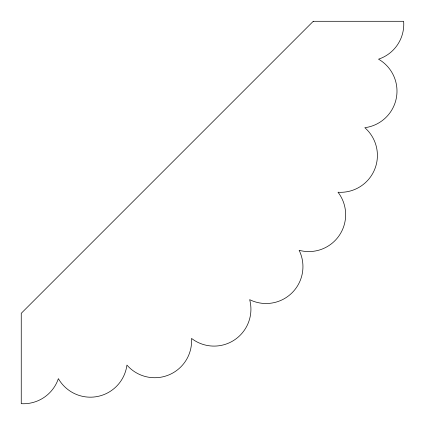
<?xml version="1.0" encoding="UTF-8"?>
<svg xmlns="http://www.w3.org/2000/svg" width="425" height="425" viewBox="0 0 425 425"><rect width="100%" height="100%" fill="white"/><g stroke="black" fill="none" stroke-linecap="round" stroke-linejoin="round"><path stroke-width="0.64" d="M313.262 21.293L21.25 313.305L21.25 403.692A36.938 36.938 0 0 0 58.379 378.648A36.874 36.874 0 0 0 126.932 365.086A36.874 36.874 0 0 0 191.521 338.417A36.874 36.874 0 0 0 249.661 299.657A36.874 36.874 0 0 0 299.126 250.293A36.874 36.874 0 0 0 338.013 192.233A36.874 36.874 0 0 0 364.825 127.702A36.874 36.874 0 0 0 378.532 59.181A36.805 36.805 0 0 0 403.649 21.293L313.262 21.293"/></g></svg>
